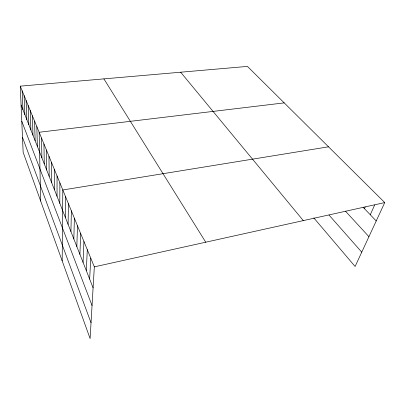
<?xml version="1.0" encoding="UTF-8"?>
<svg xmlns="http://www.w3.org/2000/svg" width="405" height="405" viewBox="0 0 405 405"><rect width="100%" height="100%" fill="white"/><g stroke="black" fill="none" stroke-linecap="round" stroke-linejoin="round"><path stroke-width="0.61" d="M57.034 196.298L57.054 175.927M59.793 203.3L59.889 182.852M62.178 260.891L62.81 189.97L328.516 146.812M65.321 217.343L65.59 196.749M68.091 224.365L68.445 203.71M70.931 231.574L71.371 210.858M73.842 238.97L74.383 218.204M76.839 246.569L77.476 225.752M79.912 254.37L80.661 233.513M83.071 262.389L83.931 241.491M86.316 270.636L87.298 249.703M89.657 279.111L90.76 258.157M20.25 86.154L94.33 266.86L90.102 338.595L23.146 152.295L20.25 86.154L247.435 66.405L384.75 202.576L355.104 266.5L313.794 217.89M364.444 208.676L365.199 206.96M370.266 214.746L374.66 205.011M94.33 266.86L384.75 202.576M284.214 102.88L39.153 132.263L40.677 201.067M363.133 207.304L376.225 220.958M345.49 211.182L368.93 236.682M329.042 215.075L361.756 252.153M180.665 72.211L303.299 220.603M103.903 78.884L205.74 242.2M21.075 105.027L93.094 287.833M21.789 121.262L92.046 305.552M22.493 137.325L91.034 322.785M22.159 90.811L22.953 109.785M24.113 95.58L24.872 114.655M26.112 100.455L26.831 119.632M28.163 105.447L28.836 124.72M30.253 110.56L30.886 129.929M32.4 115.789L32.987 135.26M34.597 121.146L35.134 140.712M36.845 126.638L37.336 146.301M41.518 138.029L41.897 157.879M43.942 143.947L44.266 163.888M46.428 150.012L46.691 170.044M48.98 156.234L49.177 176.357M51.602 162.628L51.729 182.832M54.29 169.189L54.346 189.479"/></g></svg>
